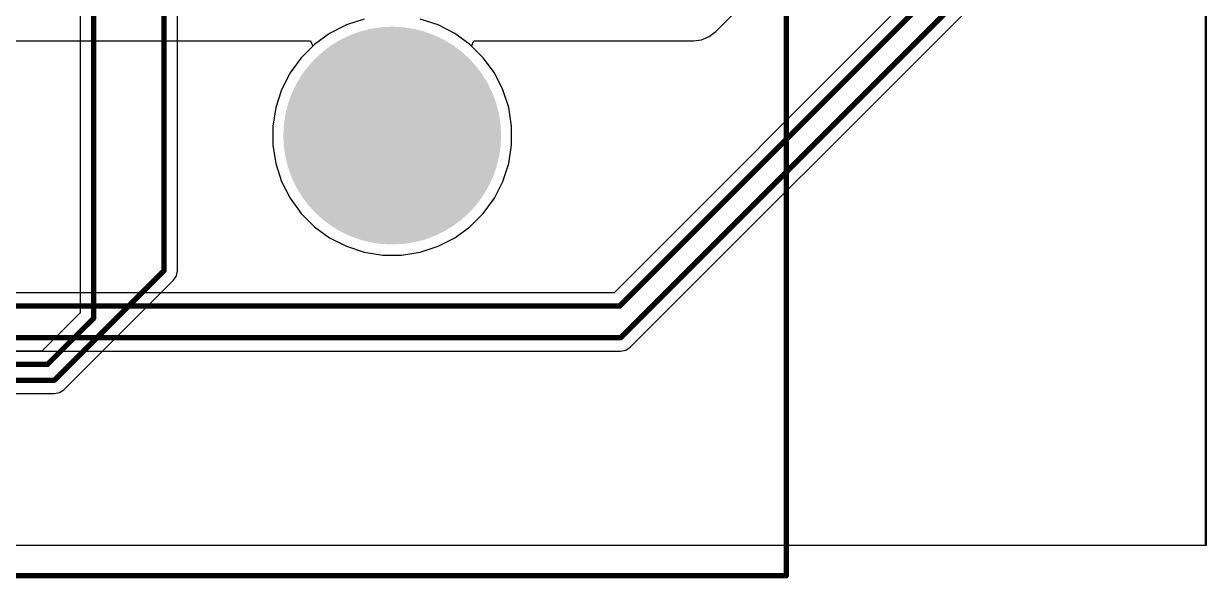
# Model space of a CAD drawing. Header units: millimetres. Extents: x 1 to 134, y -1 to 87.
# Drawn here: x 105.5 to 134.01, y -1.3 to 12.07 of the extents above; entities that cross this region are included whole.
import ezdxf

# ---------------------------------------------------------------- set-up
doc = ezdxf.new("R2010")
doc.units = ezdxf.units.MM
for name, color, linetype in [('BottomLayer', 5, 'Continuous'), ('BottomSolder', 6, 'Continuous'), ('MultiLayer', 9, 'Continuous'), ('PadHoleLayer', 156, 'Continuous'), ('TopLayer', 1, 'Continuous'), ('TopOverlay', 2, 'Continuous'), ('TopSolder', 216, 'Continuous')]:
    doc.layers.add(name, color=color, linetype=linetype)

# ---------------------------------------------------------------- blocks, each defined once
blk = doc.blocks.new('1_1376430_8_1')
at = {"layer": 'BottomLayer'}
h = blk.add_hatch(color=5, dxfattribs=at)
edge = h.paths.add_edge_path()
edge.add_arc((46.85, -8.225), 2.625, 0, 360)
at = {"layer": 'BottomSolder'}
h = blk.add_hatch(color=6, dxfattribs=at)
edge = h.paths.add_edge_path()
edge.add_arc((46.85, -8.225), 2.625, 0, 360)
at = {"layer": 'MultiLayer'}
h = blk.add_hatch(color=9, dxfattribs=at)
edge = h.paths.add_edge_path()
edge.add_arc((46.85, -8.225), 2.625, 0, 360)
at = {"layer": 'PadHoleLayer'}
h = blk.add_hatch(color=156, dxfattribs=at)
edge = h.paths.add_edge_path()
edge.add_arc((46.85, -8.225), 1.75, 0, 360)
at = {"layer": 'TopLayer'}
h = blk.add_hatch(color=1, dxfattribs=at)
edge = h.paths.add_edge_path()
edge.add_arc((46.85, -8.225), 2.625, 0, 360)
at = {"layer": 'TopSolder'}
h = blk.add_hatch(color=216, dxfattribs=at)
edge = h.paths.add_edge_path()
edge.add_arc((46.85, -8.225), 2.625, 0, 360)
at = {"layer": 'TopOverlay', "const_width": 0.127}
for points in [[(56.35, -18.833), (56.35, 10.397)], [(56.35, -18.833), (56.35, 10.397)], [(-56.35, -18.833), (56.35, -18.833)], [(-56.35, -18.833), (56.35, -18.833)]]:
    blk.add_lwpolyline(points, dxfattribs=at)
at = {"layer": 'TopOverlay', "const_width": 0.0635}
blk.add_lwpolyline([(56.318, -18.833, 1), (56.382, -18.833, 1)], format="xyb", close=True, dxfattribs=at)
blk.add_lwpolyline([(56.318, -18.833, 1), (56.382, -18.833, 1)], format="xyb", close=True, dxfattribs=at)
blk.add_lwpolyline([(56.318, -18.833, 1), (56.382, -18.833, 1)], format="xyb", close=True, dxfattribs=at)
blk.add_lwpolyline([(56.318, -18.833, 1), (56.382, -18.833, 1)], format="xyb", close=True, dxfattribs=at)

msp = doc.modelspace()

# ---------------------------------------------------------------- linework, layer by layer
at = {"layer": 'BottomLayer'}
for p, q in [((133.985, 86.335), (133.985, -0.508)), ((106.864, 17.625), (106.864, 5.102)), ((109.208, 6.116), (109.208, 15.11)), ((113.28, 12.04), (112.876, 11.834)), ((113.711, 12.18), (113.28, 12.04)), ((115.49, 12.04), (115.059, 12.18)), ((115.894, 11.834), (115.49, 12.04)), ((112.876, 11.834), (112.509, 11.568)), ((116.26, 11.568), (115.894, 11.834)), ((112.509, 11.568), (112.189, 11.248)), ((116.581, 11.248), (116.26, 11.568)), ((112.189, 11.248), (111.922, 10.881)), ((116.847, 10.881), (116.581, 11.248)), ((111.922, 10.881), (111.717, 10.477)), ((117.053, 10.477), (116.847, 10.881)), ((111.717, 10.477), (111.577, 10.046)), ((117.193, 10.046), (117.053, 10.477)), ((111.577, 10.046), (111.506, 9.599)), ((117.264, 9.599), (117.193, 10.046)), ((111.506, 9.599), (111.506, 9.145)), ((117.264, 9.145), (117.264, 9.599)), ((111.506, 9.145), (111.577, 8.698)), ((117.193, 8.698), (117.264, 9.145)), ((111.577, 8.698), (111.717, 8.267)), ((117.053, 8.267), (117.193, 8.698)), ((111.717, 8.267), (111.922, 7.863)), ((116.847, 7.863), (117.053, 8.267)), ((111.922, 7.863), (112.189, 7.496)), ((116.581, 7.496), (116.847, 7.863)), ((112.189, 7.496), (112.509, 7.176)), ((116.26, 7.176), (116.581, 7.496)), ((112.509, 7.176), (112.876, 6.91)), ((115.894, 6.91), (116.26, 7.176)), ((112.876, 6.91), (113.28, 6.704)), ((115.49, 6.704), (115.894, 6.91)), ((113.28, 6.704), (113.711, 6.564)), ((113.711, 6.564), (114.158, 6.493)), ((114.611, 6.493), (115.059, 6.564)), ((115.059, 6.564), (115.49, 6.704)), ((114.158, 6.493), (114.611, 6.493)), ((109.114, 5.887), (109.184, 5.992)), ((109.184, 5.992), (109.208, 6.116)), ((106.473, 3.247), (109.114, 5.887)), ((106.864, 5.102), (105.942, 4.18)), ((105.942, 4.18), (101.358, 4.18)), ((16.643, 3.152), (106.244, 3.152)), ((106.244, 3.152), (106.368, 3.177)), ((106.368, 3.177), (106.473, 3.247)), ((133.985, -0.508), (1.041, -0.508))]:
    msp.add_line(p, q, dxfattribs=at)
at = {"layer": 'BottomLayer', "const_width": 0.127}
for points in [[(107.188, 4.968), (107.188, 17.625)], [(108.885, 6.116), (108.885, 16.322)], [(106.244, 3.476), (108.885, 6.116)], [(106.076, 3.857), (107.188, 4.968)], [(16.801, 3.857), (106.076, 3.857)], [(16.643, 3.476), (106.244, 3.476)]]:
    msp.add_lwpolyline(points, dxfattribs=at)
at = {"layer": 'BottomLayer', "const_width": 0.0635}
for points in [[(108.853, 6.116, 1), (108.916, 6.116, 1)], [(108.853, 6.116, 1), (108.916, 6.116, 1)], [(107.156, 4.968, 1), (107.22, 4.968, 1)], [(107.156, 4.968, 1), (107.22, 4.968, 1)], [(106.045, 3.857, 1), (106.108, 3.857, 1)], [(106.045, 3.857, 1), (106.108, 3.857, 1)], [(106.212, 3.476, 1), (106.276, 3.476, 1)], [(106.212, 3.476, 1), (106.276, 3.476, 1)]]:
    msp.add_lwpolyline(points, format="xyb", close=True, dxfattribs=at)
at = {"layer": 'TopLayer'}
for p, q in [((134.01, 86.335), (134.01, -0.508)), ((122.188, 11.881), (123.429, 13.122)), ((126.727, 12.58), (119.732, 5.585)), ((120.121, 4.271), (128.386, 12.536)), ((121.844, 11.682), (122.029, 11.759)), ((122.029, 11.759), (122.188, 11.881)), ((102.309, 11.656), (112.417, 11.656)), ((112.47, 11.529), (112.189, 11.248)), ((112.417, 11.656), (112.47, 11.529)), ((116.299, 11.529), (116.352, 11.656)), ((116.581, 11.248), (116.299, 11.529)), ((116.352, 11.656), (121.645, 11.656)), ((121.645, 11.656), (121.844, 11.682)), ((112.189, 11.248), (111.922, 10.881)), ((116.847, 10.881), (116.581, 11.248)), ((111.922, 10.881), (111.717, 10.477)), ((117.053, 10.477), (116.847, 10.881)), ((111.717, 10.477), (111.577, 10.046)), ((117.193, 10.046), (117.053, 10.477)), ((111.577, 10.046), (111.506, 9.599)), ((117.264, 9.599), (117.193, 10.046)), ((111.506, 9.599), (111.506, 9.145)), ((117.264, 9.145), (117.264, 9.599)), ((111.506, 9.145), (111.577, 8.698)), ((117.193, 8.698), (117.264, 9.145)), ((111.577, 8.698), (111.717, 8.267)), ((117.053, 8.267), (117.193, 8.698)), ((111.717, 8.267), (111.922, 7.863)), ((116.847, 7.863), (117.053, 8.267)), ((111.922, 7.863), (112.189, 7.496)), ((116.581, 7.496), (116.847, 7.863)), ((112.189, 7.496), (112.509, 7.176)), ((116.26, 7.176), (116.581, 7.496)), ((112.509, 7.176), (112.876, 6.91)), ((115.894, 6.91), (116.26, 7.176)), ((112.876, 6.91), (113.28, 6.704)), ((115.49, 6.704), (115.894, 6.91)), ((113.28, 6.704), (113.711, 6.564)), ((113.711, 6.564), (114.158, 6.493)), ((114.611, 6.493), (115.059, 6.564)), ((115.059, 6.564), (115.49, 6.704)), ((114.158, 6.493), (114.611, 6.493)), ((119.732, 5.585), (101.231, 5.585)), ((101.242, 4.176), (119.892, 4.176)), ((119.892, 4.176), (120.016, 4.201)), ((120.016, 4.201), (120.121, 4.271)), ((134.01, -0.508), (1.041, -0.508))]:
    msp.add_line(p, q, dxfattribs=at)
at = {"layer": 'TopLayer', "const_width": 0.127}
for points in [[(119.892, 4.5), (128.157, 12.765)], [(119.866, 5.262), (127.051, 12.446)], [(100.804, 5.262), (119.866, 5.262)], [(100.791, 4.5), (119.892, 4.5)]]:
    msp.add_lwpolyline(points, dxfattribs=at)
at = {"layer": 'TopLayer', "const_width": 0.0635}
for points in [[(119.835, 5.262, 1), (119.898, 5.262, 1)], [(119.835, 5.262, 1), (119.898, 5.262, 1)], [(119.86, 4.5, 1), (119.924, 4.5, 1)], [(119.86, 4.5, 1), (119.924, 4.5, 1)]]:
    msp.add_lwpolyline(points, format="xyb", close=True, dxfattribs=at)

# ---------------------------------------------------------------- block references
msp.add_blockref('1_1376430_8_1', (67.535, 17.597))

doc.saveas('drawing.dxf')
